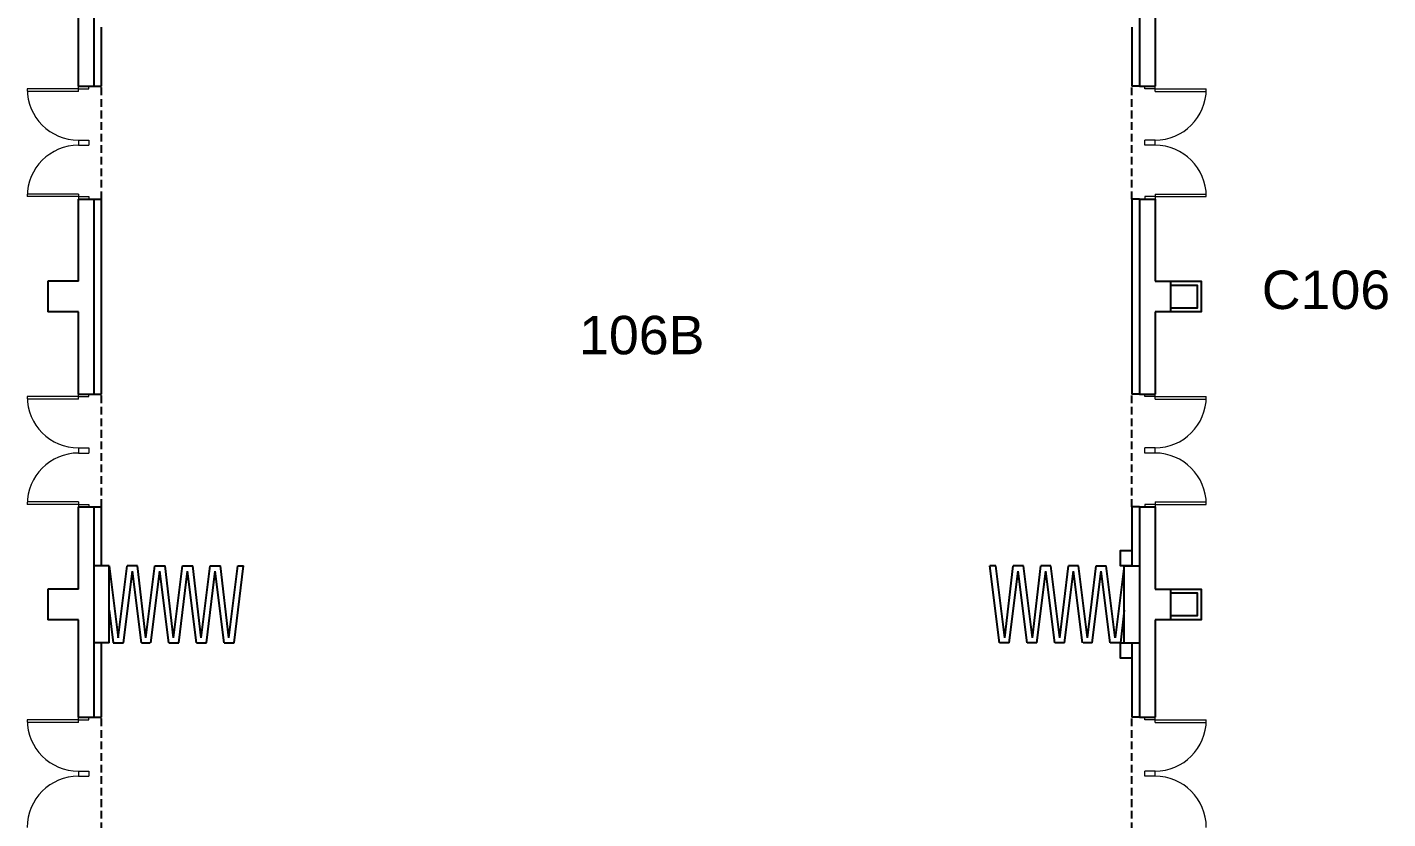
# Model space of a CAD drawing. Header units: inches. Extents: x 727 to 5370, y 324 to 3824.
# Drawn here: x 1163 to 2225, y 2154 to 2771 of the extents above; entities that cross this region are included whole.
import ezdxf

# ---------------------------------------------------------------- set-up
doc = ezdxf.new("R2010")
doc.units = ezdxf.units.IN
doc.header["$LTSCALE"] = 48
doc.header["$MEASUREMENT"] = 0
doc.linetypes.add('HIDDEN2', pattern=[0.1875, 0.125, -0.0625])
doc.layers.add('A-DOOR', color=4, linetype='Continuous', lineweight=13)
for name, color, linetype in [('A-PFLR-TEXT', 7, 'Continuous'), ('A-WALL', 5, 'Continuous'), ('AE-WALL-PART', 1, 'Continuous')]:
    doc.layers.add(name, color=color, linetype=linetype)
doc.styles.get("Standard").update_dxf_attribs({"font": 'arial.ttf'})

msp = doc.modelspace()

# ---------------------------------------------------------------- linework, layer by layer
at = {"layer": 'A-DOOR'}
for p, q in [((1203.2, 2722.8), (1163.2, 2722.8)), ((1203.2, 2720.8), (1163.2, 2720.8)), ((1203.2, 2722.8), (1203.2, 2724.8)), ((1203.2, 2720.8), (1203.2, 2722.8)), ((1203.2, 2722.8), (1211.2, 2722.8)), ((1211.2, 2722.8), (1211.2, 2724.8)), ((2035.2, 2722.8), (2035.2, 2724.8)), ((2043.2, 2722.8), (2035.2, 2722.8)), ((2043.2, 2722.8), (2043.2, 2724.8)), ((2043.2, 2720.8), (2043.2, 2722.8)), ((2043.2, 2722.8), (2083.2, 2722.8)), ((2043.2, 2720.8), (2083.2, 2720.8)), ((1203.2, 2682.8), (1203.2, 2678.8)), ((1203.2, 2682.8), (1211.2, 2682.8)), ((1203.2, 2678.8), (1211.2, 2678.8)), ((1211.2, 2682.8), (1211.2, 2678.8)), ((2035.2, 2678.8), (2035.2, 2682.8)), ((2043.2, 2682.8), (2035.2, 2682.8)), ((2043.2, 2678.8), (2035.2, 2678.8)), ((2043.2, 2678.8), (2043.2, 2682.8)), ((1203.2, 2640.8), (1163.2, 2640.8)), ((1203.2, 2638.8), (1163.2, 2638.8)), ((1203.2, 2640.8), (1203.2, 2638.8)), ((1203.2, 2638.8), (1203.2, 2636.8)), ((1203.2, 2638.8), (1211.2, 2638.8)), ((1211.2, 2638.8), (1211.2, 2636.8)), ((2035.2, 2638.8), (2035.2, 2636.8)), ((2043.2, 2638.8), (2035.2, 2638.8)), ((2043.2, 2640.8), (2043.2, 2638.8)), ((2043.2, 2640.8), (2083.2, 2640.8)), ((2043.2, 2638.8), (2043.2, 2636.8)), ((2043.2, 2638.8), (2083.2, 2638.8)), ((1203.2, 2482.8), (1203.2, 2484.8)), ((1211.2, 2482.8), (1211.2, 2484.8)), ((2035.2, 2482.8), (2035.2, 2484.8)), ((2043.2, 2482.8), (2043.2, 2484.8)), ((1203.2, 2482.8), (1163.2, 2482.8)), ((1203.2, 2480.8), (1163.2, 2480.8)), ((1203.2, 2480.8), (1203.2, 2482.8)), ((1203.2, 2482.8), (1211.2, 2482.8)), ((2043.2, 2482.8), (2035.2, 2482.8)), ((2043.2, 2480.8), (2043.2, 2482.8)), ((2043.2, 2482.8), (2083.2, 2482.8)), ((2043.2, 2480.8), (2083.2, 2480.8)), ((1203.2, 2442.8), (1203.2, 2438.8)), ((1203.2, 2442.8), (1211.2, 2442.8)), ((1211.2, 2442.8), (1211.2, 2438.8)), ((2035.2, 2438.8), (2035.2, 2442.8)), ((2043.2, 2442.8), (2035.2, 2442.8)), ((2043.2, 2438.8), (2043.2, 2442.8)), ((1203.2, 2438.8), (1211.2, 2438.8)), ((2043.2, 2438.8), (2035.2, 2438.8)), ((1203.2, 2400.8), (1163.2, 2400.8)), ((1203.2, 2400.8), (1203.2, 2398.8)), ((2043.2, 2400.8), (2043.2, 2398.8)), ((2043.2, 2400.8), (2083.2, 2400.8)), ((1203.2, 2398.8), (1163.2, 2398.8)), ((1203.2, 2398.8), (1203.2, 2396.8)), ((1203.2, 2398.8), (1211.2, 2398.8)), ((1211.2, 2398.8), (1211.2, 2396.8)), ((2035.2, 2398.8), (2035.2, 2396.8)), ((2043.2, 2398.8), (2035.2, 2398.8)), ((2043.2, 2398.8), (2043.2, 2396.8)), ((2043.2, 2398.8), (2083.2, 2398.8)), ((1203.2, 2230.8), (1163.2, 2230.8)), ((1203.2, 2230.8), (1203.2, 2232.8)), ((1203.2, 2228.8), (1203.2, 2230.8)), ((1203.2, 2230.8), (1211.2, 2230.8)), ((1211.2, 2230.8), (1211.2, 2232.8)), ((2035.2, 2230.8), (2035.2, 2232.8)), ((2043.2, 2230.8), (2035.2, 2230.8)), ((2043.2, 2230.8), (2043.2, 2232.8)), ((2043.2, 2228.8), (2043.2, 2230.8)), ((2043.2, 2230.8), (2083.2, 2230.8)), ((1203.2, 2228.8), (1163.2, 2228.8)), ((2043.2, 2228.8), (2083.2, 2228.8)), ((1203.2, 2190.8), (1203.2, 2186.8)), ((1203.2, 2190.8), (1211.2, 2190.8)), ((1211.2, 2190.8), (1211.2, 2186.8)), ((2035.2, 2186.8), (2035.2, 2190.8)), ((2043.2, 2190.8), (2035.2, 2190.8)), ((2043.2, 2186.8), (2043.2, 2190.8)), ((1203.2, 2186.8), (1211.2, 2186.8)), ((2043.2, 2186.8), (2035.2, 2186.8))]:
    msp.add_line(p, q, dxfattribs=at)
for centre, start, end in [((1203.2, 2722.8), 180, 270), ((2043.2, 2722.8), 270, 0), ((1203.2, 2638.8), 90, 180), ((2043.2, 2638.8), 0, 90), ((1203.2, 2482.8), 180, 270), ((2043.2, 2482.8), 270, 0), ((1203.2, 2398.8), 90, 180), ((2043.2, 2398.8), 0, 90), ((1203.2, 2230.8), 180, 270), ((2043.2, 2230.8), 270, 0), ((1203.2, 2146.8), 90, 180), ((2043.2, 2146.8), 0, 90)]:
    msp.add_arc(centre, 40, start, end, dxfattribs=at)
at = {"layer": 'A-WALL'}
for p, q in [((1215.2, 2880.8), (1215.2, 2724.8)), ((2031.2, 2880.8), (2031.2, 2724.8)), ((1203.2, 2724.8), (1203.2, 2788.8)), ((2043.2, 2788.8), (2043.2, 2724.8)), ((1203.2, 2724.8), (1215.2, 2724.8)), ((1215.2, 2724.8), (1221.2, 2724.8)), ((2031.2, 2724.8), (2025.2, 2724.8)), ((2031.2, 2724.8), (2043.2, 2724.8)), ((1203.2, 2636.8), (1215.2, 2636.8)), ((1203.2, 2572.8), (1203.2, 2636.8)), ((1215.2, 2636.8), (1215.2, 2484.8)), ((1215.2, 2636.8), (1221.2, 2636.8)), ((2031.2, 2636.8), (2025.2, 2636.8)), ((2031.2, 2636.8), (2031.2, 2484.8)), ((2031.2, 2636.8), (2043.2, 2636.8)), ((2043.2, 2636.8), (2043.2, 2572.8)), ((1179.2, 2572.8), (1179.2, 2548.8)), ((1203.2, 2572.8), (1179.2, 2572.8)), ((1203.2, 2548.8), (1179.2, 2548.8)), ((1203.2, 2484.8), (1203.2, 2548.8)), ((2043.2, 2548.8), (2043.2, 2484.8)), ((1203.2, 2484.8), (1215.2, 2484.8)), ((1215.2, 2484.8), (1221.2, 2484.8)), ((2031.2, 2484.8), (2025.2, 2484.8)), ((2031.2, 2484.8), (2043.2, 2484.8)), ((1203.2, 2396.8), (1215.2, 2396.8)), ((1203.2, 2332.8), (1203.2, 2396.8)), ((1215.2, 2396.8), (1215.2, 2232.8)), ((1215.2, 2396.8), (1221.2, 2396.8)), ((2031.2, 2396.8), (2025.2, 2396.8)), ((2031.2, 2396.8), (2031.2, 2232.8)), ((2031.2, 2396.8), (2043.2, 2396.8)), ((2043.2, 2396.8), (2043.2, 2332.8)), ((1179.2, 2332.8), (1179.2, 2308.8)), ((1203.2, 2332.8), (1179.2, 2332.8)), ((1203.2, 2308.8), (1179.2, 2308.8)), ((1203.2, 2232.8), (1203.2, 2308.8)), ((2043.2, 2308.8), (2043.2, 2232.8)), ((1203.2, 2232.8), (1215.2, 2232.8)), ((1215.2, 2232.8), (1221.2, 2232.8)), ((2031.2, 2232.8), (2025.2, 2232.8)), ((2031.2, 2232.8), (2043.2, 2232.8))]:
    msp.add_line(p, q, dxfattribs=at)
at = {"layer": 'A-WALL', "linetype": 'HIDDEN2'}
for p, q in [((1221.2, 2636.8), (1221.2, 2724.8)), ((2025.2, 2636.8), (2025.2, 2724.8)), ((1221.2, 2396.8), (1221.2, 2484.8)), ((2025.2, 2396.8), (2025.2, 2484.8)), ((1221.2, 2144.8), (1221.2, 2232.8)), ((2025.2, 2144.8), (2025.2, 2232.8))]:
    msp.add_line(p, q, dxfattribs=at)
at = {"layer": 'A-WALL'}
for points in [[(1221.2, 2724.8), (1221.2, 2770.8)], [(2025.2, 2770.8), (2025.2, 2724.8)], [(1221.2, 2484.8), (1221.2, 2636.8)], [(2025.2, 2636.8), (2025.2, 2484.8)], [(2043.2, 2572.8), (2055.2, 2572.8), (2055.2, 2548.8), (2043.2, 2548.8)], [(2055.2, 2572.8), (2079.2, 2572.8), (2079.2, 2548.8), (2055.2, 2548.8)], [(2055.2, 2569.8), (2076.2, 2569.8), (2076.2, 2551.8), (2055.2, 2551.8)], [(1221.2, 2350.8), (1221.2, 2396.8)], [(2025.2, 2396.8), (2025.2, 2350.8)], [(2043.2, 2332.8), (2055.2, 2332.8), (2055.2, 2308.8), (2043.2, 2308.8)], [(2055.2, 2332.8), (2079.2, 2332.8), (2079.2, 2308.8), (2055.2, 2308.8)], [(2055.2, 2329.8), (2076.2, 2329.8), (2076.2, 2311.8), (2055.2, 2311.8)], [(1221.2, 2232.8), (1221.2, 2290.8)], [(2025.2, 2290.8), (2025.2, 2232.8)]]:
    msp.add_lwpolyline(points, dxfattribs=at)
at = {"layer": 'A-WALL', "ltscale": 0.1}
for points in [[(2025.2, 2362.8), (2025.2, 2350.8), (2016.2, 2350.8), (2016.2, 2362.8)], [(2025.2, 2290.8), (2025.2, 2278.8), (2016.2, 2278.8), (2016.2, 2290.8)]]:
    msp.add_lwpolyline(points, close=True, dxfattribs=at)
at = {"layer": 'AE-WALL-PART'}
for p, q in [((1227.2, 2350.8), (1215.2, 2350.8)), ((1227.2, 2290.8), (1227.2, 2350.8)), ((1227.2, 2350.8), (1234.2, 2294.8)), ((1234.2, 2294.8), (1241.2, 2350.8)), ((1238.3, 2290.8), (1245.3, 2346.8)), ((1249.3, 2350.8), (1241.2, 2350.8)), ((1252.3, 2290.8), (1245.3, 2346.8)), ((1255.8, 2294.8), (1249.3, 2350.8)), ((1255.8, 2294.8), (1262.8, 2350.8)), ((1259.8, 2290.8), (1266.8, 2346.8)), ((1262.8, 2350.8), (1270.9, 2350.8)), ((1273.8, 2290.8), (1266.8, 2346.8)), ((1277.4, 2294.8), (1270.9, 2350.8)), ((1277.4, 2294.8), (1284.4, 2350.8)), ((1281.4, 2290.8), (1288.4, 2346.8)), ((1284.4, 2350.8), (1292.5, 2350.8)), ((1295.4, 2290.8), (1288.4, 2346.8)), ((1299, 2294.8), (1292.5, 2350.8)), ((1299, 2294.8), (1306, 2350.8)), ((1303, 2290.8), (1310, 2346.8)), ((1306, 2350.8), (1314, 2350.8)), ((1317, 2290.8), (1310, 2346.8)), ((1320.6, 2294.8), (1314, 2350.8)), ((1320.6, 2294.8), (1327.6, 2350.8)), ((1324.6, 2290.8), (1332.1, 2350.8)), ((1327.6, 2350.8), (1332.1, 2350.8)), ((1918.9, 2350.8), (1914.3, 2350.8)), ((1921.8, 2290.8), (1914.3, 2350.8)), ((1925.9, 2294.8), (1918.9, 2350.8)), ((1925.9, 2294.8), (1932.4, 2350.8)), ((1929.4, 2290.8), (1936.4, 2346.8)), ((1940.5, 2350.8), (1932.4, 2350.8)), ((1943.4, 2290.8), (1936.4, 2346.8)), ((1947.5, 2294.8), (1940.5, 2350.8)), ((1947.5, 2294.8), (1954, 2350.8)), ((1951, 2290.8), (1958, 2346.8)), ((1962, 2350.8), (1954, 2350.8)), ((1965, 2290.8), (1958, 2346.8)), ((1969, 2294.8), (1962, 2350.8)), ((1969, 2294.8), (1975.6, 2350.8)), ((1972.6, 2290.8), (1979.6, 2346.8)), ((1983.6, 2350.8), (1975.6, 2350.8)), ((1986.6, 2290.8), (1979.6, 2346.8)), ((1990.6, 2294.8), (1983.6, 2350.8)), ((1990.6, 2294.8), (1997.2, 2350.8)), ((1994.2, 2290.8), (2001.2, 2346.8)), ((1997.2, 2350.8), (2005.2, 2350.8)), ((2008.2, 2290.8), (2001.2, 2346.8)), ((2012.2, 2294.8), (2005.2, 2350.8)), ((2019.2, 2350.8), (2012.2, 2294.8)), ((2019.2, 2350.8), (2031.2, 2350.8)), ((2019.2, 2290.8), (2019.2, 2350.8)), ((1227.2, 2308.8), (1227.2, 2332.8)), ((1227.2, 2316.3), (1230.2, 2290.8)), ((2019.2, 2316.3), (2016.3, 2290.8)), ((1227.2, 2290.8), (1215.2, 2290.8)), ((1230.2, 2290.8), (1238.3, 2290.8)), ((1252.3, 2290.8), (1259.2, 2290.8)), ((1273.8, 2290.8), (1281.4, 2290.8)), ((1295.4, 2290.8), (1303, 2290.8)), ((1317, 2290.8), (1324.6, 2290.8)), ((1929.4, 2290.8), (1921.8, 2290.8)), ((1951, 2290.8), (1943.4, 2290.8)), ((1972.6, 2290.8), (1965, 2290.8)), ((1994.2, 2290.8), (1987.2, 2290.8)), ((2016.3, 2290.8), (2008.2, 2290.8)), ((2019.2, 2290.8), (2031.2, 2290.8))]:
    msp.add_line(p, q, dxfattribs=at)

# ---------------------------------------------------------------- texts
at = {"layer": 'A-PFLR-TEXT', "ltscale": 10}
for s, p in [('C106', (2126.5, 2551.1)), ('106B', (1593.8, 2515.8))]:
    msp.add_text(s, height=30, dxfattribs=at).set_placement(p)

doc.saveas('drawing.dxf')
